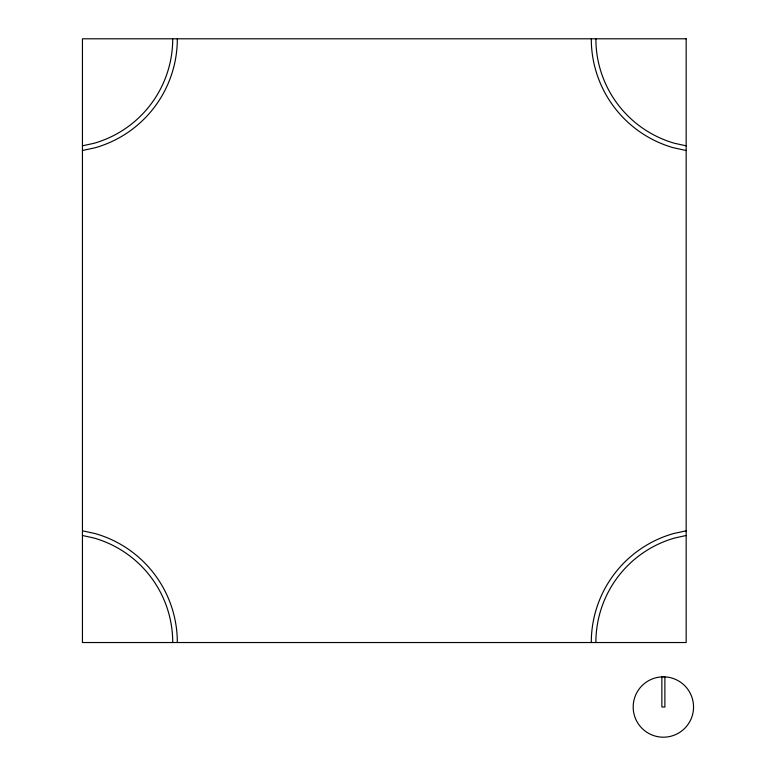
<?xml version="1.0" encoding="UTF-8"?>
<svg xmlns="http://www.w3.org/2000/svg" width="776" height="776" viewBox="0 0 776 776"><rect width="100%" height="100%" fill="white"/><g stroke="black" fill="none" stroke-linecap="round" stroke-linejoin="round"><path stroke-width="1.16" d="M82.44 145.82L94.003 143.298A108.562 108.562 0 0 0 172.689 41.642L172.689 38.8M686.168 535.498L674.606 538.03A108.562 108.562 0 0 0 595.919 639.686L595.919 642.528M82.44 150.515L95.196 147.741A113.16 113.16 0 0 0 177.287 41.642L177.287 38.8M686.168 530.813L673.413 533.587A113.16 113.16 0 0 0 591.322 639.686L591.322 642.528M686.168 145.82L674.606 143.298A108.562 108.562 0 0 1 595.919 41.642L595.919 38.8M686.168 150.515L673.413 147.741A113.16 113.16 0 0 1 591.322 41.642L591.322 38.8M82.44 530.813L95.196 533.587A113.16 113.16 0 0 1 177.287 639.686L177.287 642.528M82.44 535.498L94.003 538.03A108.562 108.562 0 0 1 172.689 639.686L172.689 642.528M664.877 676.924L664.877 707.014L661.86 707.014L661.86 676.924M663.373 676.827L659.435 677.089A30.186 30.186 0 0 0 637.911 723.232A30.186 30.186 0 0 0 688.826 723.232A30.186 30.186 0 0 0 667.312 677.089L663.373 676.827M686.168 38.8L82.44 38.8L82.44 642.528L686.168 642.528L686.168 38.8"/></g></svg>
